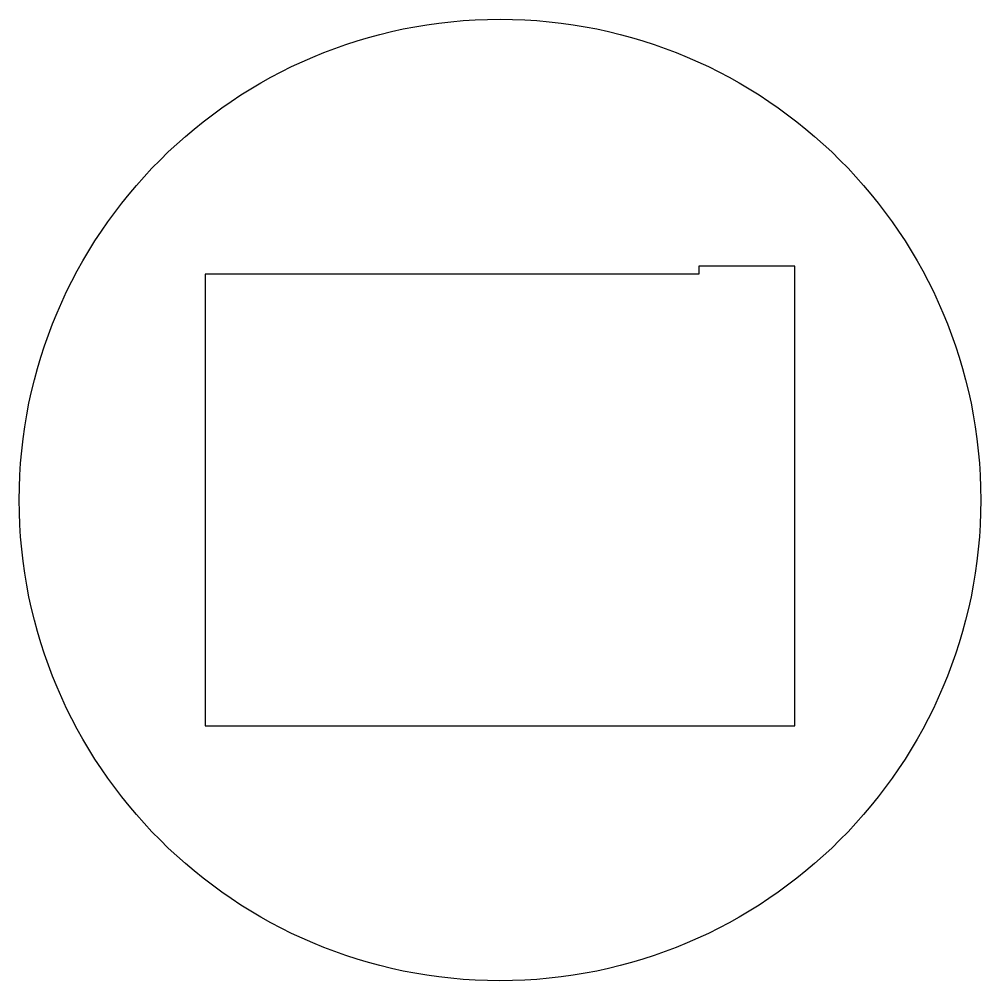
# Model space of a CAD drawing. Header units: millimetres. Extents: x -150 to 150, y -150 to 150.
import ezdxf

# ---------------------------------------------------------------- set-up
doc = ezdxf.new("R2010")
doc.units = ezdxf.units.MM

msp = doc.modelspace()

# ---------------------------------------------------------------- linework, layer by layer
at = {"color": 7, "linetype": 'Continuous', "lineweight": 25}
for p, q in [((62, 73), (62, 70.5)), ((92, 73), (62, 73)), ((92, -70.5), (92, 73)), ((-92, 70.5), (-92, -70.5)), ((62, 70.5), (-92, 70.5)), ((-92, -70.5), (92, -70.5))]:
    msp.add_line(p, q, dxfattribs=at)
msp.add_circle((0, 0), 150, dxfattribs=at)

doc.saveas('drawing.dxf')
